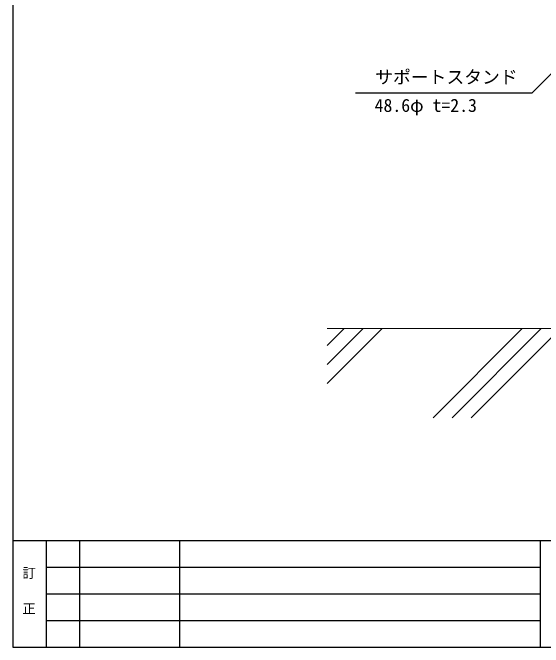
# Model space of a CAD drawing. Units: millimetres, scale not verified. Extents: x -1033 to 1029, y -737 to 700.
# Drawn here: x -1033 to -437, y -725 to -13 of the extents above; entities that cross this region are included whole.
import ezdxf
from ezdxf.enums import TextEntityAlignment as Align

# ---------------------------------------------------------------- set-up
doc = ezdxf.new("R2010")
doc.units = ezdxf.units.MM
doc.header["$LTSCALE"] = 5
doc.layers.add('0-1_中線', color=7, linetype='Continuous', lineweight=18)
for name, color, linetype in [('0-6_文字', 7, 'Continuous'), ('F-1_中線', 7, 'Continuous'), ('F-6_文字', 7, 'Continuous')]:
    doc.layers.add(name, color=color, linetype=linetype)
doc.styles.add('ＭＳ ゴシック', font='')
doc.styles.get('ＭＳ ゴシック').set_extended_font_data('MS Gothic')

msp = doc.modelspace()

# ---------------------------------------------------------------- linework, layer by layer
at = {"layer": '0-1_中線'}
for p, q in [((-680.012, -367.253), (-80.012, -367.253)), ((-660.925, -367.253), (-680.012, -386.341)), ((-618.498, -367.253), (-680.012, -428.767)), ((-639.712, -367.253), (-680.012, -407.554)), ((-460.925, -367.253), (-560.925, -467.253)), ((-439.712, -367.253), (-539.712, -467.253)), ((-418.498, -367.253), (-518.498, -467.253))]:
    msp.add_line(p, q, dxfattribs=at)
at = {"layer": '0-6_文字'}
for p, q in [((-380.012, -32.452), (-450.268, -102.708)), ((-450.268, -102.708), (-648.235, -102.708))]:
    msp.add_line(p, q, dxfattribs=at)
at = {"layer": 'F-1_中線'}
for p, q in [((-1033.224, 699.989), (-1033.224, -725.011)), ((-1033.224, -605.011), (1029.276, -605.011)), ((-995.724, -605.011), (-995.724, -725.011)), ((-958.224, -605.011), (-958.224, -725.011)), ((-845.724, -605.011), (-845.724, -725.011)), ((-440.724, -605.011), (-440.724, -725.011)), ((-995.724, -635.011), (-440.724, -635.011)), ((-995.724, -665.011), (-440.724, -665.011)), ((-995.724, -695.011), (-440.724, -695.011)), ((-1033.224, -725.011), (1029.276, -725.011))]:
    msp.add_line(p, q, dxfattribs=at)

# ---------------------------------------------------------------- texts
at = {"layer": '0-6_文字', "style": 'ＭＳ ゴシック'}
for s, p in [('サポートスタンド', (-626.165, -96.544)), ('48.6φ t=2.3', (-626.806, -128.267))]:
    msp.add_text(s, height=14.66, dxfattribs=at).set_placement(p, align=Align.BOTTOM_LEFT)
at = {"layer": 'F-6_文字', "style": 'ＭＳ ゴシック'}
for s, p in [('訂', (-1022.323, -650.36)), ('正', (-1022.323, -690.372))]:
    msp.add_text(s, height=11, dxfattribs=at).set_placement(p, align=Align.BOTTOM_LEFT)

doc.saveas('drawing.dxf')
